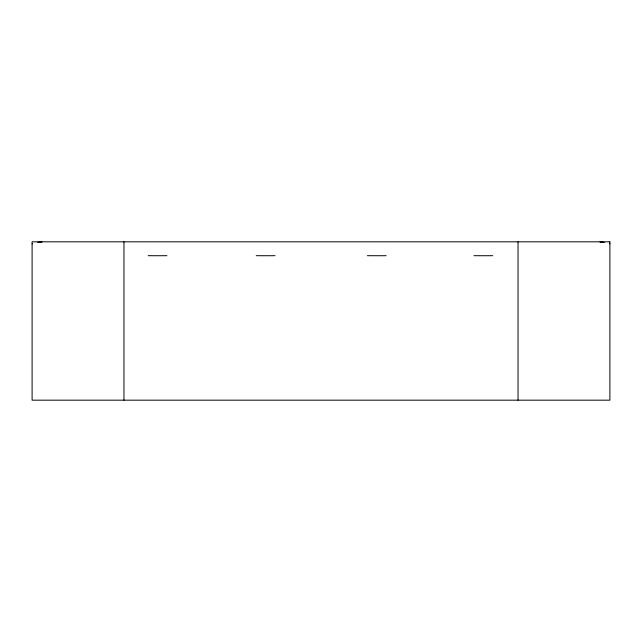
<?xml version="1.0" encoding="UTF-8"?>
<svg xmlns="http://www.w3.org/2000/svg" width="642" height="642" viewBox="0 0 642 642"><rect width="100%" height="100%" fill="white"/><g stroke="black" fill="none" stroke-linecap="round" stroke-linejoin="round"><path stroke-width="0.96" d="M40.133 242.355L42.019 241.825L37.661 242.371M32.1 243.816L32.557 243.759M604.339 242.371L599.981 241.825L601.867 242.355M609.443 243.759L609.9 243.816M518.03 241.825L518.03 400.175M123.97 241.825L123.97 400.175M166.904 255.685A113.778 12.415 0 0 1 148.158 255.685M492.703 255.685A113.778 12.415 0 0 1 473.948 255.685M386.131 255.685A113.778 12.415 0 0 1 367.376 255.685M275.001 255.685A113.778 12.415 0 0 1 256.246 255.685M609.9 241.825L32.1 241.825L32.1 400.175L609.9 400.175L609.9 241.825"/></g></svg>
